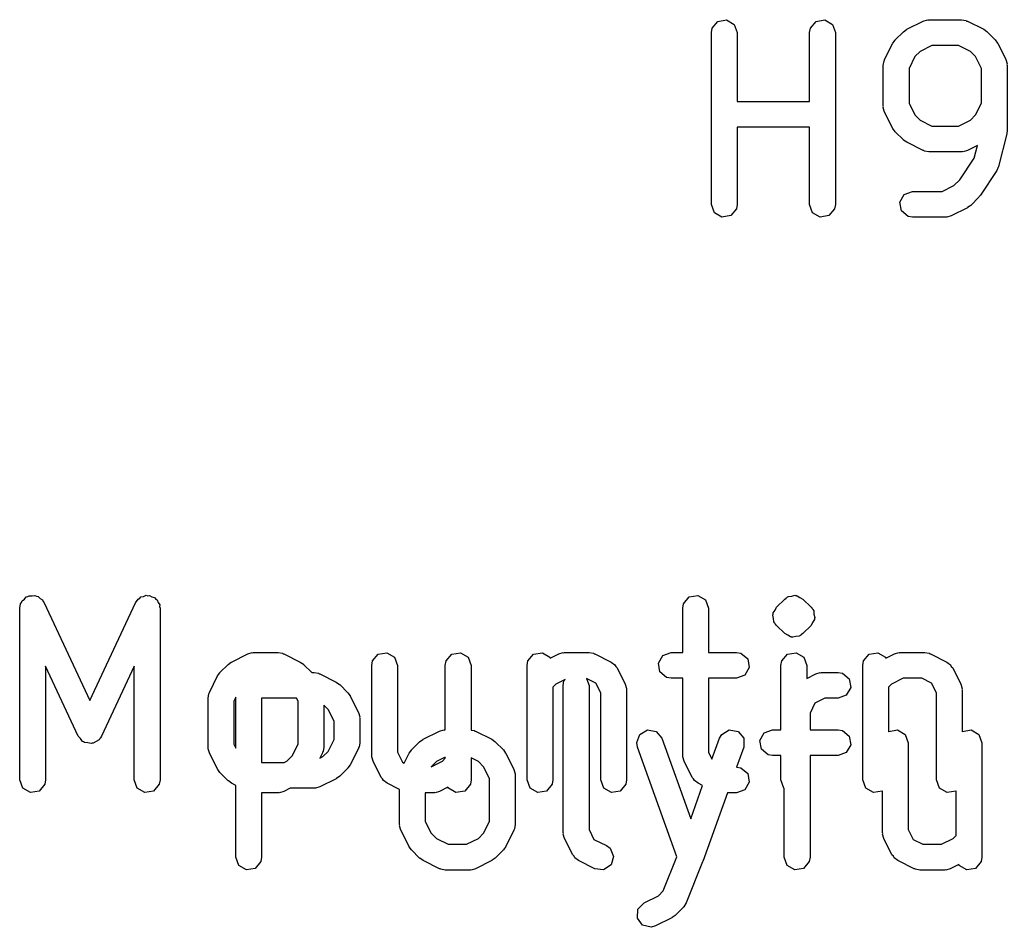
# Model space of a CAD drawing. Extents: x 0.58 to 7.69, y -5 to -0.56.
# Drawn here: x 6.4228 to 6.649, y -1.0891 to -0.8811 of the extents above; entities that cross this region are included whole.
import ezdxf

# ---------------------------------------------------------------- set-up
doc = ezdxf.new("R2010")
doc.units = 0
doc.header["$MEASUREMENT"] = 0
doc.layers.add('BLACK', color=7, linetype='CONTINUOUS')

msp = doc.modelspace()

# ---------------------------------------------------------------- linework, layer by layer
at = {"layer": 'BLACK', "linetype": 'CONTINUOUS'}
for p, q in [((6.5814, -0.883038), (6.5827, -0.881491)), ((6.5827, -0.881491), (6.58469, -0.88114)), ((6.58469, -0.88114), (6.58644, -0.88215)), ((6.6039, -0.883038), (6.6052, -0.881491)), ((6.6052, -0.881491), (6.60719, -0.88114)), ((6.60719, -0.88114), (6.60894, -0.88215)), ((6.62598, -0.883282), (6.62973, -0.881407)), ((6.62973, -0.881407), (6.63071, -0.881115)), ((6.63071, -0.881115), (6.63088, -0.881156)), ((6.63088, -0.881156), (6.63105, -0.881095)), ((6.63105, -0.881095), (6.63855, -0.881095)), ((6.63855, -0.881095), (6.63956, -0.881273)), ((6.63956, -0.881273), (6.63969, -0.881387)), ((6.63969, -0.881387), (6.63987, -0.881407)), ((6.63987, -0.881407), (6.64362, -0.883282)), ((6.58122, -0.884048), (6.5814, -0.883038)), ((6.58122, -0.923418), (6.58122, -0.884048)), ((6.58644, -0.88215), (6.58713, -0.884048)), ((6.58713, -0.884048), (6.58713, -0.899843)), ((6.60372, -0.884048), (6.6039, -0.883038)), ((6.60372, -0.899843), (6.60372, -0.884048)), ((6.60894, -0.88215), (6.60963, -0.884048)), ((6.60963, -0.884048), (6.60963, -0.923418)), ((6.62333, -0.88571), (6.62521, -0.883835)), ((6.62521, -0.883835), (6.62593, -0.883329)), ((6.62593, -0.883329), (6.62598, -0.883282)), ((6.64362, -0.883282), (6.64432, -0.883808)), ((6.64432, -0.883808), (6.64438, -0.883835)), ((6.64438, -0.883835), (6.64626, -0.88571)), ((6.62091, -0.890227), (6.62278, -0.886477)), ((6.62278, -0.886477), (6.62331, -0.885768)), ((6.62331, -0.885768), (6.62333, -0.88571)), ((6.64626, -0.88571), (6.64676, -0.886433)), ((6.64676, -0.886433), (6.64681, -0.886477)), ((6.64681, -0.886477), (6.64869, -0.890227)), ((6.62905, -0.888349), (6.62785, -0.889547)), ((6.63174, -0.887001), (6.62905, -0.888349)), ((6.63785, -0.887001), (6.63174, -0.887001)), ((6.64055, -0.888349), (6.63785, -0.887001)), ((6.64174, -0.889547), (6.64055, -0.888349)), ((6.62059, -0.891547), (6.62077, -0.890537)), ((6.62077, -0.890537), (6.62089, -0.890402)), ((6.62089, -0.890402), (6.62091, -0.890227)), ((6.62785, -0.889547), (6.6265, -0.892244)), ((6.64309, -0.892244), (6.64174, -0.889547)), ((6.64869, -0.890227), (6.64898, -0.891209)), ((6.62059, -0.900921), (6.62059, -0.891547)), ((6.6265, -0.892244), (6.6265, -0.900224)), ((6.64309, -0.900224), (6.64309, -0.892244)), ((6.64898, -0.891209), (6.64894, -0.891381)), ((6.64894, -0.891381), (6.649, -0.891547)), ((6.649, -0.891547), (6.649, -0.906545)), ((6.58713, -0.899843), (6.60372, -0.899843)), ((6.6265, -0.900224), (6.62785, -0.902921)), ((6.64174, -0.902921), (6.64309, -0.900224)), ((6.62065, -0.901087), (6.62059, -0.900921)), ((6.62061, -0.901258), (6.62065, -0.901087)), ((6.62091, -0.902241), (6.62061, -0.901258)), ((6.62278, -0.905991), (6.62091, -0.902241)), ((6.62785, -0.902921), (6.62905, -0.904118)), ((6.62905, -0.904118), (6.63174, -0.905467)), ((6.63785, -0.905467), (6.64055, -0.904118)), ((6.64055, -0.904118), (6.64174, -0.902921)), ((6.60372, -0.905748), (6.58713, -0.905748)), ((6.58713, -0.905748), (6.58713, -0.923418)), ((6.60372, -0.923418), (6.60372, -0.905748)), ((6.62283, -0.906035), (6.62278, -0.905991)), ((6.62333, -0.906758), (6.62283, -0.906035)), ((6.62521, -0.908633), (6.62333, -0.906758)), ((6.63174, -0.905467), (6.63785, -0.905467)), ((6.649, -0.906545), (6.64889, -0.907126)), ((6.62527, -0.90866), (6.62521, -0.908633)), ((6.62598, -0.909186), (6.62527, -0.90866)), ((6.62973, -0.911061), (6.62598, -0.909186)), ((6.64891, -0.907261), (6.64703, -0.91476)), ((6.64889, -0.907126), (6.64891, -0.907261)), ((6.6299, -0.911081), (6.62973, -0.911061)), ((6.63004, -0.911195), (6.6299, -0.911081)), ((6.63105, -0.911373), (6.63004, -0.911195)), ((6.63855, -0.911373), (6.63105, -0.911373)), ((6.63871, -0.911312), (6.63855, -0.911373)), ((6.63888, -0.911353), (6.63871, -0.911312)), ((6.63987, -0.911061), (6.63888, -0.911353)), ((6.64216, -0.909915), (6.63987, -0.911061)), ((6.64143, -0.912832), (6.64216, -0.909915)), ((6.63813, -0.917787), (6.64143, -0.912832)), ((6.64663, -0.915682), (6.64288, -0.921306)), ((6.64703, -0.91476), (6.64663, -0.915666)), ((6.64663, -0.915666), (6.64663, -0.915682)), ((6.6368, -0.919117), (6.63813, -0.917787)), ((6.6254, -0.921156), (6.6273, -0.920465)), ((6.6273, -0.920465), (6.6341, -0.920465)), ((6.6341, -0.920465), (6.6368, -0.919117)), ((6.62439, -0.922905), (6.6254, -0.921156)), ((6.64251, -0.921756), (6.64063, -0.923631)), ((6.64257, -0.921632), (6.64251, -0.921756)), ((6.64288, -0.921306), (6.64257, -0.921632)), ((6.58192, -0.925316), (6.58122, -0.923418)), ((6.58695, -0.924428), (6.58565, -0.925975)), ((6.58713, -0.923418), (6.58695, -0.924428)), ((6.60441, -0.925316), (6.60372, -0.923418)), ((6.60945, -0.924428), (6.60815, -0.925975)), ((6.60963, -0.923418), (6.60945, -0.924428)), ((6.62474, -0.924894), (6.62439, -0.922905)), ((6.62629, -0.926193), (6.62474, -0.924894)), ((6.63987, -0.924184), (6.63612, -0.926059)), ((6.63991, -0.924138), (6.63987, -0.924184)), ((6.64063, -0.923631), (6.63991, -0.924138)), ((6.58366, -0.926326), (6.58192, -0.925316)), ((6.58565, -0.925975), (6.58366, -0.926326)), ((6.60616, -0.926326), (6.60441, -0.925316)), ((6.60815, -0.925975), (6.60616, -0.926326)), ((6.6273, -0.926371), (6.62629, -0.926193)), ((6.6348, -0.926371), (6.6273, -0.926371)), ((6.63496, -0.92631), (6.6348, -0.926371)), ((6.63513, -0.926351), (6.63496, -0.92631)), ((6.63612, -0.926059), (6.63513, -0.926351)), ((6.42428, -1.01338), (6.42467, -1.01331)), ((6.42467, -1.01331), (6.42499, -1.01309)), ((6.42499, -1.01309), (6.42564, -1.01314)), ((6.42564, -1.01314), (6.42627, -1.01303)), ((6.42627, -1.01303), (6.42661, -1.01323)), ((6.42661, -1.01323), (6.42701, -1.01326)), ((6.42701, -1.01326), (6.42746, -1.01372)), ((6.45053, -1.01338), (6.45116, -1.01327)), ((6.45116, -1.01327), (6.45175, -1.013)), ((6.45175, -1.013), (6.45213, -1.0131)), ((6.45213, -1.0131), (6.45252, -1.01303)), ((6.45252, -1.01303), (6.45308, -1.01335)), ((6.57614, -1.01338), (6.57813, -1.01303)), ((6.57813, -1.01303), (6.57988, -1.01404)), ((6.59871, -1.01337), (6.59886, -1.01326)), ((6.59886, -1.01326), (6.59963, -1.01319)), ((6.59963, -1.01319), (6.60037, -1.013)), ((6.60037, -1.013), (6.60049, -1.01305)), ((6.60049, -1.01305), (6.60063, -1.01303)), ((6.60063, -1.01303), (6.60074, -1.0131)), ((6.60074, -1.0131), (6.60088, -1.01309)), ((6.60088, -1.01309), (6.60151, -1.01353)), ((6.42281, -1.01594), (6.42298, -1.01493)), ((6.42298, -1.01493), (6.42324, -1.01463)), ((6.42324, -1.01463), (6.42334, -1.01424)), ((6.42334, -1.01424), (6.42387, -1.01387)), ((6.42387, -1.01387), (6.42428, -1.01338)), ((6.42746, -1.01372), (6.42802, -1.01404)), ((6.42802, -1.01404), (6.42816, -1.01441)), ((6.42816, -1.01441), (6.42843, -1.01469)), ((6.42843, -1.01469), (6.43888, -1.03708)), ((6.43888, -1.03708), (6.44933, -1.01469)), ((6.44933, -1.01469), (6.44992, -1.01385)), ((6.44992, -1.01385), (6.45028, -1.01368)), ((6.45028, -1.01368), (6.45053, -1.01338)), ((6.45308, -1.01335), (6.4537, -1.01352)), ((6.4537, -1.01352), (6.45393, -1.01384)), ((6.45393, -1.01384), (6.45427, -1.01404)), ((6.45427, -1.01404), (6.45449, -1.01465)), ((6.45449, -1.01465), (6.45486, -1.01517)), ((6.45486, -1.01517), (6.45482, -1.01557)), ((6.45482, -1.01557), (6.45496, -1.01594)), ((6.57466, -1.01594), (6.57484, -1.01493)), ((6.57484, -1.01493), (6.57614, -1.01338)), ((6.57988, -1.01404), (6.58057, -1.01594)), ((6.59615, -1.01572), (6.59802, -1.01385)), ((6.59802, -1.01385), (6.59834, -1.01363)), ((6.59834, -1.01363), (6.59842, -1.01352)), ((6.59842, -1.01352), (6.59855, -1.01348)), ((6.59855, -1.01348), (6.59864, -1.01338)), ((6.59855, -1.01348), (6.59855, -1.01348)), ((6.59864, -1.01338), (6.59871, -1.01337)), ((6.60151, -1.01353), (6.6022, -1.01385)), ((6.6022, -1.01385), (6.60408, -1.01572)), ((6.42281, -1.05531), (6.42281, -1.01594)), ((6.45496, -1.01594), (6.45496, -1.05531)), ((6.57466, -1.02611), (6.57466, -1.01594)), ((6.58057, -1.01594), (6.58057, -1.02611)), ((6.5953, -1.01756), (6.59541, -1.01731)), ((6.59549, -1.0183), (6.5953, -1.01756)), ((6.59539, -1.01705), (6.59583, -1.01642)), ((6.59541, -1.01731), (6.59539, -1.01705)), ((6.59583, -1.01642), (6.59615, -1.01572)), ((6.60408, -1.01572), (6.6043, -1.01604)), ((6.6043, -1.01604), (6.60441, -1.01612)), ((6.60441, -1.01612), (6.60444, -1.01625)), ((6.60444, -1.01625), (6.60466, -1.01656)), ((6.60466, -1.01656), (6.60473, -1.01733)), ((6.60473, -1.01733), (6.60493, -1.01807)), ((6.59556, -1.01906), (6.59549, -1.0183)), ((6.59578, -1.01938), (6.59556, -1.01906)), ((6.59582, -1.01951), (6.59578, -1.01938)), ((6.59593, -1.01958), (6.59582, -1.01951)), ((6.59615, -1.0199), (6.59593, -1.01958)), ((6.59802, -1.02178), (6.59615, -1.0199)), ((6.60408, -1.0199), (6.6022, -1.02178)), ((6.6044, -1.01921), (6.60408, -1.0199)), ((6.60484, -1.01858), (6.6044, -1.01921)), ((6.60493, -1.01807), (6.60482, -1.01831)), ((6.60482, -1.01831), (6.60484, -1.01858)), ((6.59872, -1.0221), (6.59802, -1.02178)), ((6.59935, -1.02254), (6.59872, -1.0221)), ((6.60136, -1.02236), (6.6006, -1.02243)), ((6.60151, -1.02226), (6.60136, -1.02236)), ((6.60159, -1.02224), (6.60151, -1.02226)), ((6.60167, -1.02214), (6.60159, -1.02224)), ((6.60168, -1.02214), (6.60167, -1.02214)), ((6.60181, -1.02211), (6.60168, -1.02214)), ((6.60188, -1.022), (6.60181, -1.02211)), ((6.6022, -1.02178), (6.60188, -1.022)), ((6.59948, -1.02253), (6.59935, -1.02254)), ((6.5996, -1.0226), (6.59948, -1.02253)), ((6.59973, -1.02257), (6.5996, -1.0226)), ((6.59986, -1.02263), (6.59973, -1.02257)), ((6.6006, -1.02243), (6.59986, -1.02263)), ((6.47131, -1.02829), (6.47506, -1.02642)), ((6.47506, -1.02642), (6.47604, -1.02613)), ((6.47604, -1.02613), (6.47621, -1.02617)), ((6.47621, -1.02617), (6.47638, -1.02611)), ((6.47638, -1.02611), (6.482, -1.02611)), ((6.482, -1.02611), (6.48301, -1.02629)), ((6.48301, -1.02629), (6.48315, -1.0264)), ((6.48315, -1.0264), (6.48332, -1.02642)), ((6.48332, -1.02642), (6.48707, -1.02829)), ((6.5036, -1.02805), (6.5049, -1.0265)), ((6.5049, -1.0265), (6.50689, -1.02615)), ((6.50689, -1.02615), (6.50864, -1.02716)), ((6.52047, -1.02805), (6.52177, -1.0265)), ((6.52177, -1.0265), (6.52376, -1.02615)), ((6.52376, -1.02615), (6.52551, -1.02716)), ((6.53922, -1.02805), (6.54052, -1.0265)), ((6.54052, -1.0265), (6.54251, -1.02615)), ((6.54251, -1.02615), (6.54426, -1.02716)), ((6.54434, -1.0274), (6.5463, -1.02642)), ((6.5463, -1.02642), (6.54728, -1.02613)), ((6.54728, -1.02613), (6.54745, -1.02617)), ((6.54745, -1.02617), (6.54762, -1.02611)), ((6.54762, -1.02611), (6.55324, -1.02611)), ((6.55324, -1.02611), (6.55425, -1.02629)), ((6.55425, -1.02629), (6.55439, -1.0264)), ((6.55439, -1.0264), (6.55456, -1.02642)), ((6.55456, -1.02642), (6.55831, -1.02829)), ((6.56908, -1.02855), (6.57009, -1.0268)), ((6.57009, -1.0268), (6.57199, -1.02611)), ((6.57199, -1.02611), (6.57466, -1.02611)), ((6.58057, -1.02611), (6.58699, -1.02611)), ((6.58699, -1.02611), (6.588, -1.02629)), ((6.588, -1.02629), (6.58955, -1.02758)), ((6.59734, -1.02805), (6.59864, -1.0265)), ((6.59864, -1.0265), (6.60063, -1.02615)), ((6.60063, -1.02615), (6.60237, -1.02716)), ((6.61609, -1.02805), (6.61738, -1.0265)), ((6.61738, -1.0265), (6.61937, -1.02615)), ((6.61937, -1.02615), (6.62112, -1.02716)), ((6.62121, -1.0274), (6.62316, -1.02642)), ((6.62316, -1.02642), (6.62415, -1.02613)), ((6.62415, -1.02613), (6.62432, -1.02617)), ((6.62432, -1.02617), (6.62448, -1.02611)), ((6.62448, -1.02611), (6.63011, -1.02611)), ((6.63011, -1.02611), (6.63112, -1.02629)), ((6.63112, -1.02629), (6.63125, -1.0264)), ((6.63125, -1.0264), (6.63143, -1.02642)), ((6.63143, -1.02642), (6.63518, -1.02829)), ((6.46867, -1.03072), (6.47054, -1.02885)), ((6.47054, -1.02885), (6.47126, -1.02834)), ((6.47126, -1.02834), (6.47131, -1.02829)), ((6.48707, -1.02829), (6.48778, -1.02882)), ((6.48778, -1.02882), (6.48784, -1.02885)), ((6.48784, -1.02885), (6.48969, -1.0307)), ((6.50342, -1.02906), (6.5036, -1.02805)), ((6.50342, -1.04968), (6.50342, -1.02906)), ((6.50864, -1.02716), (6.50933, -1.02906)), ((6.50933, -1.02906), (6.50933, -1.04899)), ((6.52029, -1.02906), (6.52047, -1.02805)), ((6.52029, -1.04382), (6.52029, -1.02906)), ((6.52551, -1.02716), (6.5262, -1.02906)), ((6.5262, -1.02906), (6.5262, -1.04388)), ((6.53904, -1.02906), (6.53922, -1.02805)), ((6.53904, -1.05531), (6.53904, -1.02906)), ((6.54426, -1.02716), (6.54434, -1.0274)), ((6.55831, -1.02829), (6.55914, -1.02891)), ((6.55914, -1.02891), (6.55931, -1.02931)), ((6.56943, -1.03054), (6.56908, -1.02855)), ((6.58955, -1.02758), (6.5899, -1.02957)), ((6.59716, -1.02906), (6.59734, -1.02805)), ((6.59716, -1.04382), (6.59716, -1.02906)), ((6.60237, -1.02716), (6.60307, -1.02906)), ((6.60307, -1.02906), (6.60307, -1.03206)), ((6.61591, -1.02906), (6.61609, -1.02805)), ((6.61591, -1.05531), (6.61591, -1.02906)), ((6.62112, -1.02716), (6.62121, -1.0274)), ((6.63518, -1.02829), (6.636, -1.02891)), ((6.636, -1.02891), (6.63618, -1.02931)), ((6.43621, -1.04531), (6.42871, -1.02925)), ((6.42871, -1.02925), (6.42871, -1.05531)), ((6.44905, -1.02925), (6.44156, -1.04531)), ((6.44905, -1.05531), (6.44905, -1.02925)), ((6.46811, -1.03149), (6.46864, -1.03078)), ((6.46864, -1.03078), (6.46867, -1.03072)), ((6.48969, -1.0307), (6.49025, -1.0307)), ((6.49025, -1.0307), (6.49126, -1.03088)), ((6.49126, -1.03088), (6.4914, -1.03099)), ((6.4914, -1.03099), (6.49157, -1.03101)), ((6.49157, -1.03101), (6.49532, -1.03289)), ((6.55931, -1.02931), (6.55963, -1.02962)), ((6.55963, -1.02962), (6.56151, -1.03336)), ((6.57098, -1.03184), (6.56943, -1.03054)), ((6.58889, -1.03132), (6.58699, -1.03201)), ((6.5899, -1.02957), (6.58889, -1.03132)), ((6.60307, -1.03206), (6.60517, -1.03101)), ((6.60517, -1.03101), (6.60615, -1.03072)), ((6.60615, -1.03072), (6.60632, -1.03076)), ((6.60632, -1.03076), (6.60649, -1.0307)), ((6.60649, -1.0307), (6.61024, -1.0307)), ((6.61024, -1.0307), (6.61125, -1.03088)), ((6.61125, -1.03088), (6.61279, -1.03218)), ((6.63618, -1.02931), (6.6365, -1.02962)), ((6.6365, -1.02962), (6.63837, -1.03336)), ((6.46624, -1.03524), (6.46811, -1.03149)), ((6.49532, -1.03289), (6.49603, -1.03341)), ((6.49603, -1.03341), (6.49609, -1.03344)), ((6.49609, -1.03344), (6.49796, -1.03532)), ((6.54562, -1.03336), (6.54495, -1.03403)), ((6.54777, -1.03229), (6.54562, -1.03336)), ((6.54729, -1.03365), (6.54747, -1.03264)), ((6.54729, -1.0674), (6.54729, -1.03365)), ((6.54747, -1.03264), (6.54777, -1.03229)), ((6.55479, -1.03314), (6.55261, -1.03205)), ((6.55261, -1.03205), (6.5532, -1.03365)), ((6.5532, -1.03365), (6.5532, -1.0667)), ((6.55591, -1.03538), (6.55479, -1.03314)), ((6.56151, -1.03336), (6.5618, -1.03435)), ((6.57199, -1.03201), (6.57098, -1.03184)), ((6.57466, -1.03201), (6.57199, -1.03201)), ((6.57466, -1.04968), (6.57466, -1.03201)), ((6.58699, -1.03201), (6.58057, -1.03201)), ((6.58057, -1.03201), (6.58057, -1.04899)), ((6.61279, -1.03218), (6.61314, -1.03417)), ((6.62248, -1.03336), (6.62181, -1.03403)), ((6.62518, -1.03201), (6.62248, -1.03336)), ((6.62941, -1.03201), (6.62518, -1.03201)), ((6.63166, -1.03314), (6.62941, -1.03201)), ((6.63278, -1.03538), (6.63166, -1.03314)), ((6.63837, -1.03336), (6.63867, -1.03435)), ((6.46593, -1.03656), (6.4661, -1.03555)), ((6.4661, -1.03555), (6.46622, -1.03541)), ((6.46622, -1.03541), (6.46624, -1.03524)), ((6.49796, -1.03532), (6.49847, -1.03604)), ((6.54495, -1.03403), (6.54495, -1.05531)), ((6.55591, -1.05531), (6.55591, -1.03538)), ((6.5618, -1.03435), (6.56176, -1.03452)), ((6.56176, -1.03452), (6.56182, -1.03469)), ((6.56182, -1.03469), (6.56182, -1.05531)), ((6.61213, -1.03592), (6.61024, -1.03661)), ((6.61314, -1.03417), (6.61213, -1.03592)), ((6.62181, -1.03403), (6.62181, -1.0443)), ((6.63278, -1.05531), (6.63278, -1.03538)), ((6.63867, -1.03435), (6.63863, -1.03452)), ((6.63863, -1.03452), (6.63869, -1.03469)), ((6.63869, -1.03469), (6.63869, -1.0443)), ((6.46593, -1.04781), (6.46593, -1.03656)), ((6.4723, -1.03632), (6.47183, -1.03726)), ((6.47183, -1.03726), (6.47183, -1.04711)), ((6.4723, -1.04805), (6.4723, -1.03632)), ((6.48622, -1.03661), (6.47821, -1.03661)), ((6.47821, -1.03661), (6.47821, -1.05132)), ((6.48655, -1.03726), (6.48622, -1.03661)), ((6.48655, -1.04711), (6.48655, -1.03726)), ((6.49345, -1.03915), (6.49245, -1.03816)), ((6.49245, -1.03816), (6.49245, -1.04781)), ((6.49847, -1.03604), (6.49852, -1.03608)), ((6.49852, -1.03608), (6.50039, -1.03983)), ((6.60494, -1.03773), (6.60382, -1.03998)), ((6.60718, -1.03661), (6.60494, -1.03773)), ((6.61024, -1.03661), (6.60718, -1.03661)), ((6.4948, -1.04185), (6.49345, -1.03915)), ((6.50039, -1.03983), (6.50068, -1.04082)), ((6.60382, -1.03998), (6.60382, -1.04382)), ((6.4948, -1.04608), (6.4948, -1.04185)), ((6.50068, -1.04082), (6.50064, -1.04099)), ((6.50064, -1.04099), (6.5007, -1.04115)), ((6.5007, -1.04115), (6.5007, -1.04678)), ((6.51518, -1.04601), (6.51893, -1.04414)), ((6.51893, -1.04414), (6.51991, -1.04384)), ((6.51991, -1.04384), (6.52008, -1.04389)), ((6.52008, -1.04389), (6.52025, -1.04382)), ((6.52025, -1.04382), (6.52029, -1.04382)), ((6.5262, -1.04388), (6.52688, -1.044)), ((6.52688, -1.044), (6.52702, -1.04412)), ((6.52702, -1.04412), (6.52719, -1.04414)), ((6.52719, -1.04414), (6.53094, -1.04601)), ((6.56416, -1.04676), (6.56487, -1.04487)), ((6.56487, -1.04487), (6.56662, -1.04387)), ((6.56662, -1.04387), (6.56861, -1.04423)), ((6.56861, -1.04423), (6.5699, -1.04578)), ((6.58308, -1.04578), (6.58359, -1.04489)), ((6.58359, -1.04489), (6.58533, -1.04387)), ((6.58533, -1.04387), (6.58733, -1.04421)), ((6.58733, -1.04421), (6.58863, -1.04575)), ((6.59233, -1.04626), (6.59334, -1.04452)), ((6.59334, -1.04452), (6.59524, -1.04382)), ((6.59524, -1.04382), (6.59716, -1.04382)), ((6.60382, -1.04382), (6.61024, -1.04382)), ((6.61024, -1.04382), (6.61125, -1.044)), ((6.61125, -1.044), (6.61279, -1.0453)), ((6.62181, -1.0443), (6.62188, -1.04422)), ((6.62188, -1.04422), (6.62387, -1.04387)), ((6.62387, -1.04387), (6.62562, -1.04488)), ((6.62562, -1.04488), (6.62631, -1.04678)), ((6.63869, -1.0443), (6.63876, -1.04422)), ((6.63876, -1.04422), (6.64075, -1.04387)), ((6.64075, -1.04387), (6.64249, -1.04488)), ((6.64249, -1.04488), (6.64319, -1.04678)), ((6.43675, -1.04585), (6.43621, -1.04531)), ((6.43719, -1.04648), (6.43675, -1.04585)), ((6.43745, -1.04655), (6.43719, -1.04648)), ((6.43764, -1.04674), (6.43745, -1.04655)), ((6.4384, -1.0468), (6.43764, -1.04674)), ((6.43914, -1.047), (6.4384, -1.0468)), ((6.43938, -1.04689), (6.43914, -1.047)), ((6.43965, -1.04691), (6.43938, -1.04689)), ((6.44028, -1.04647), (6.43965, -1.04691)), ((6.44097, -1.04615), (6.44028, -1.04647)), ((6.44119, -1.04583), (6.44097, -1.04615)), ((6.4413, -1.04575), (6.44119, -1.04583)), ((6.44134, -1.04563), (6.4413, -1.04575)), ((6.44156, -1.04531), (6.44134, -1.04563)), ((6.47183, -1.04711), (6.4723, -1.04805)), ((6.4852, -1.04981), (6.48655, -1.04711)), ((6.49345, -1.04878), (6.4948, -1.04608)), ((6.5007, -1.04678), (6.50052, -1.04779)), ((6.51254, -1.04844), (6.51441, -1.04656)), ((6.51441, -1.04656), (6.51513, -1.04606)), ((6.51513, -1.04606), (6.51518, -1.04601)), ((6.53094, -1.04601), (6.53165, -1.04654)), ((6.53165, -1.04654), (6.53171, -1.04656)), ((6.53171, -1.04656), (6.53358, -1.04844)), ((6.56434, -1.04777), (6.56416, -1.04676)), ((6.5699, -1.04578), (6.57649, -1.06425)), ((6.58137, -1.05059), (6.58308, -1.04578)), ((6.58863, -1.04575), (6.58864, -1.04777)), ((6.59268, -1.04825), (6.59233, -1.04626)), ((6.61279, -1.0453), (6.61314, -1.04729)), ((6.62631, -1.04678), (6.62631, -1.0667)), ((6.64319, -1.04678), (6.64319, -1.07302)), ((6.46599, -1.04797), (6.46593, -1.04781)), ((6.46595, -1.04815), (6.46599, -1.04797)), ((6.46624, -1.04913), (6.46595, -1.04815)), ((6.46811, -1.05288), (6.46624, -1.04913)), ((6.49214, -1.04913), (6.49154, -1.05033)), ((6.49216, -1.04895), (6.49214, -1.04913)), ((6.49228, -1.04882), (6.49216, -1.04895)), ((6.49225, -1.04998), (6.49345, -1.04878)), ((6.49245, -1.04781), (6.49228, -1.04882)), ((6.50039, -1.0481), (6.49852, -1.05185)), ((6.50041, -1.04792), (6.50039, -1.0481)), ((6.50052, -1.04779), (6.50041, -1.04792)), ((6.50933, -1.04899), (6.51045, -1.05123)), ((6.51087, -1.05144), (6.51198, -1.04921)), ((6.51198, -1.04921), (6.51251, -1.0485)), ((6.51251, -1.0485), (6.51254, -1.04844)), ((6.53358, -1.04844), (6.53409, -1.04916)), ((6.53409, -1.04916), (6.53414, -1.04921)), ((6.53414, -1.04921), (6.53601, -1.05296)), ((6.57333, -1.07297), (6.56434, -1.04777)), ((6.58057, -1.04899), (6.58137, -1.05059)), ((6.58864, -1.04777), (6.58701, -1.05236)), ((6.59423, -1.04955), (6.59268, -1.04825)), ((6.61213, -1.04904), (6.61024, -1.04973)), ((6.61314, -1.04729), (6.61213, -1.04904)), ((6.47821, -1.05132), (6.48337, -1.05132)), ((6.48337, -1.05132), (6.484, -1.05101)), ((6.484, -1.05101), (6.4852, -1.04981)), ((6.49154, -1.05033), (6.49225, -1.04998)), ((6.50348, -1.04985), (6.50342, -1.04968)), ((6.50344, -1.05002), (6.50348, -1.04985)), ((6.50373, -1.051), (6.50344, -1.05002)), ((6.50561, -1.05475), (6.50373, -1.051)), ((6.51045, -1.05123), (6.51087, -1.05144)), ((6.51704, -1.0523), (6.51962, -1.05101)), ((6.51825, -1.05108), (6.51705, -1.05228)), ((6.52029, -1.05006), (6.51825, -1.05108)), ((6.51962, -1.05101), (6.52029, -1.05034)), ((6.52029, -1.05034), (6.52029, -1.05006)), ((6.52787, -1.05108), (6.5262, -1.05024)), ((6.5262, -1.05024), (6.5262, -1.05531)), ((6.52907, -1.05228), (6.52787, -1.05108)), ((6.57472, -1.04985), (6.57466, -1.04968)), ((6.57468, -1.05002), (6.57472, -1.04985)), ((6.57497, -1.051), (6.57468, -1.05002)), ((6.57685, -1.05475), (6.57497, -1.051)), ((6.59524, -1.04973), (6.59423, -1.04955)), ((6.59716, -1.04973), (6.59524, -1.04973)), ((6.59716, -1.05531), (6.59716, -1.04973)), ((6.61024, -1.04973), (6.60382, -1.04973)), ((6.60382, -1.04973), (6.60382, -1.07302)), ((6.46816, -1.05292), (6.46811, -1.05288)), ((6.46867, -1.05365), (6.46816, -1.05292)), ((6.47054, -1.05552), (6.46867, -1.05365)), ((6.49796, -1.05262), (6.49609, -1.05449)), ((6.49799, -1.05256), (6.49796, -1.05262)), ((6.49852, -1.05185), (6.49799, -1.05256)), ((6.51705, -1.05228), (6.51704, -1.0523)), ((6.53042, -1.05497), (6.52907, -1.05228)), ((6.53601, -1.05296), (6.5363, -1.05394)), ((6.5363, -1.05394), (6.53626, -1.05411)), ((6.58701, -1.05236), (6.588, -1.05253)), ((6.588, -1.05253), (6.58955, -1.05383)), ((6.58955, -1.05383), (6.5899, -1.05582)), ((6.4235, -1.05721), (6.42281, -1.05531)), ((6.42871, -1.05531), (6.42853, -1.05632)), ((6.44974, -1.05721), (6.44905, -1.05531)), ((6.45496, -1.05531), (6.45478, -1.05632)), ((6.4706, -1.05555), (6.47054, -1.05552)), ((6.47131, -1.05607), (6.4706, -1.05555)), ((6.4723, -1.05657), (6.47131, -1.05607)), ((6.49532, -1.05504), (6.49157, -1.05692)), ((6.49537, -1.055), (6.49532, -1.05504)), ((6.49609, -1.05449), (6.49537, -1.055)), ((6.50593, -1.05506), (6.50561, -1.05475)), ((6.5061, -1.05546), (6.50593, -1.05506)), ((6.50693, -1.05607), (6.5061, -1.05546)), ((6.5098, -1.05751), (6.50693, -1.05607)), ((6.5262, -1.05531), (6.52602, -1.05632)), ((6.53042, -1.06483), (6.53042, -1.05497)), ((6.53626, -1.05411), (6.53632, -1.05428)), ((6.53632, -1.05428), (6.53632, -1.06553)), ((6.53973, -1.05721), (6.53904, -1.05531)), ((6.54495, -1.05531), (6.54477, -1.05632)), ((6.55661, -1.05721), (6.55591, -1.05531)), ((6.56182, -1.05531), (6.56164, -1.05632)), ((6.57717, -1.05506), (6.57685, -1.05475)), ((6.57735, -1.05546), (6.57717, -1.05506)), ((6.57817, -1.05607), (6.57735, -1.05546)), ((6.57922, -1.0566), (6.57817, -1.05607)), ((6.5899, -1.05582), (6.58889, -1.05757)), ((6.59785, -1.05721), (6.59716, -1.05531)), ((6.6166, -1.05721), (6.61591, -1.05531)), ((6.63347, -1.05721), (6.63278, -1.05531)), ((6.42525, -1.05822), (6.4235, -1.05721)), ((6.42724, -1.05787), (6.42525, -1.05822)), ((6.42853, -1.05632), (6.42724, -1.05787)), ((6.45149, -1.05822), (6.44974, -1.05721)), ((6.45348, -1.05787), (6.45149, -1.05822)), ((6.45478, -1.05632), (6.45348, -1.05787)), ((6.4723, -1.07302), (6.4723, -1.05657)), ((6.482, -1.05826), (6.47821, -1.05826)), ((6.47821, -1.05826), (6.47821, -1.07302)), ((6.48217, -1.0582), (6.482, -1.05826)), ((6.48234, -1.05824), (6.48217, -1.0582)), ((6.48332, -1.05795), (6.48234, -1.05824)), ((6.48476, -1.05723), (6.48332, -1.05795)), ((6.49025, -1.05723), (6.48476, -1.05723)), ((6.49042, -1.05717), (6.49025, -1.05723)), ((6.49059, -1.05721), (6.49042, -1.05717)), ((6.49157, -1.05692), (6.49059, -1.05721)), ((6.5098, -1.06553), (6.5098, -1.05751)), ((6.51762, -1.05826), (6.5157, -1.05826)), ((6.5157, -1.05826), (6.5157, -1.06483)), ((6.51779, -1.0582), (6.51762, -1.05826)), ((6.51796, -1.05824), (6.51779, -1.0582)), ((6.51894, -1.05795), (6.51796, -1.05824)), ((6.5209, -1.05697), (6.51894, -1.05795)), ((6.52099, -1.05721), (6.5209, -1.05697)), ((6.52273, -1.05822), (6.52099, -1.05721)), ((6.52472, -1.05787), (6.52273, -1.05822)), ((6.52602, -1.05632), (6.52472, -1.05787)), ((6.54148, -1.05822), (6.53973, -1.05721)), ((6.54347, -1.05787), (6.54148, -1.05822)), ((6.54477, -1.05632), (6.54347, -1.05787)), ((6.55835, -1.05822), (6.55661, -1.05721)), ((6.56034, -1.05787), (6.55835, -1.05822)), ((6.56164, -1.05632), (6.56034, -1.05787)), ((6.57649, -1.06425), (6.57922, -1.0566)), ((6.5849, -1.05826), (6.57927, -1.07402)), ((6.58699, -1.05826), (6.5849, -1.05826)), ((6.58889, -1.05757), (6.58699, -1.05826)), ((6.59791, -1.05724), (6.59785, -1.05721)), ((6.59791, -1.07302), (6.59791, -1.05724)), ((6.61835, -1.05822), (6.6166, -1.05721)), ((6.62034, -1.05787), (6.61835, -1.05822)), ((6.62041, -1.05778), (6.62034, -1.05787)), ((6.62041, -1.0674), (6.62041, -1.05778)), ((6.63522, -1.05822), (6.63347, -1.05721)), ((6.63721, -1.05787), (6.63522, -1.05822)), ((6.63728, -1.05778), (6.63721, -1.05787)), ((6.63728, -1.06805), (6.63728, -1.05778)), ((6.5157, -1.06483), (6.51705, -1.06753)), ((6.52907, -1.06753), (6.53042, -1.06483)), ((6.50986, -1.06569), (6.5098, -1.06553)), ((6.50981, -1.06586), (6.50986, -1.06569)), ((6.51011, -1.06685), (6.50981, -1.06586)), ((6.51198, -1.0706), (6.51011, -1.06685)), ((6.51705, -1.06753), (6.51825, -1.06872)), ((6.52787, -1.06872), (6.52907, -1.06753)), ((6.53601, -1.06685), (6.53414, -1.0706)), ((6.53603, -1.06667), (6.53601, -1.06685)), ((6.53615, -1.06654), (6.53603, -1.06667)), ((6.53632, -1.06553), (6.53615, -1.06654)), ((6.54735, -1.06757), (6.54729, -1.0674)), ((6.54731, -1.06774), (6.54735, -1.06757)), ((6.5532, -1.0667), (6.55432, -1.06895)), ((6.62047, -1.06757), (6.62041, -1.0674)), ((6.62043, -1.06774), (6.62047, -1.06757)), ((6.62631, -1.0667), (6.62744, -1.06895)), ((6.51825, -1.06872), (6.52094, -1.07007)), ((6.52517, -1.07007), (6.52787, -1.06872)), ((6.5476, -1.06872), (6.54731, -1.06774)), ((6.54948, -1.07247), (6.5476, -1.06872)), ((6.55432, -1.06895), (6.55719, -1.07038)), ((6.62072, -1.06872), (6.62043, -1.06774)), ((6.62259, -1.07247), (6.62072, -1.06872)), ((6.62744, -1.06895), (6.62968, -1.07007)), ((6.63391, -1.07007), (6.63661, -1.06872)), ((6.63661, -1.06872), (6.63728, -1.06805)), ((6.51203, -1.07064), (6.51198, -1.0706)), ((6.51254, -1.07136), (6.51203, -1.07064)), ((6.51441, -1.07324), (6.51254, -1.07136)), ((6.52094, -1.07007), (6.52517, -1.07007)), ((6.53358, -1.07136), (6.53171, -1.07324)), ((6.53361, -1.0713), (6.53358, -1.07136)), ((6.53414, -1.0706), (6.53361, -1.0713)), ((6.55719, -1.07038), (6.55801, -1.07099)), ((6.55801, -1.07099), (6.55882, -1.07285)), ((6.62968, -1.07007), (6.63391, -1.07007)), ((6.47299, -1.07492), (6.4723, -1.07302)), ((6.47803, -1.07403), (6.47673, -1.07558)), ((6.47821, -1.07302), (6.47803, -1.07403)), ((6.51447, -1.07326), (6.51441, -1.07324)), ((6.51518, -1.07379), (6.51447, -1.07326)), ((6.51893, -1.07567), (6.51518, -1.07379)), ((6.53094, -1.07379), (6.52719, -1.07567)), ((6.53099, -1.07374), (6.53094, -1.07379)), ((6.53171, -1.07324), (6.53099, -1.07374)), ((6.5498, -1.07277), (6.54948, -1.07247)), ((6.54997, -1.07318), (6.5498, -1.07277)), ((6.5508, -1.07379), (6.54997, -1.07318)), ((6.55455, -1.07567), (6.5508, -1.07379)), ((6.55882, -1.07285), (6.55824, -1.07478)), ((6.57022, -1.08074), (6.57333, -1.07297)), ((6.57923, -1.07412), (6.57548, -1.08349)), ((6.57927, -1.07402), (6.57923, -1.07408)), ((6.57923, -1.07408), (6.57923, -1.07412)), ((6.5986, -1.07492), (6.59791, -1.07302)), ((6.60364, -1.07403), (6.60234, -1.07558)), ((6.60382, -1.07302), (6.60364, -1.07403)), ((6.62291, -1.07277), (6.62259, -1.07247)), ((6.62309, -1.07318), (6.62291, -1.07277)), ((6.62391, -1.07379), (6.62309, -1.07318)), ((6.62766, -1.07567), (6.62391, -1.07379)), ((6.64301, -1.07403), (6.64171, -1.07558)), ((6.64319, -1.07302), (6.64301, -1.07403)), ((6.47474, -1.07593), (6.47299, -1.07492)), ((6.47673, -1.07558), (6.47474, -1.07593)), ((6.5191, -1.07569), (6.51893, -1.07567)), ((6.51924, -1.0758), (6.5191, -1.07569)), ((6.52025, -1.07598), (6.51924, -1.0758)), ((6.52587, -1.07598), (6.52025, -1.07598)), ((6.52604, -1.07592), (6.52587, -1.07598)), ((6.52621, -1.07596), (6.52604, -1.07592)), ((6.52719, -1.07567), (6.52621, -1.07596)), ((6.55655, -1.0759), (6.55455, -1.07567)), ((6.55824, -1.07478), (6.55655, -1.0759)), ((6.60035, -1.07593), (6.5986, -1.07492)), ((6.60234, -1.07558), (6.60035, -1.07593)), ((6.62784, -1.07569), (6.62766, -1.07567)), ((6.62797, -1.0758), (6.62784, -1.07569)), ((6.62898, -1.07598), (6.62797, -1.0758)), ((6.63461, -1.07598), (6.62898, -1.07598)), ((6.63477, -1.07592), (6.63461, -1.07598)), ((6.63495, -1.07596), (6.63477, -1.07592)), ((6.63593, -1.07567), (6.63495, -1.07596)), ((6.63788, -1.07469), (6.63593, -1.07567)), ((6.63797, -1.07492), (6.63788, -1.07469)), ((6.63972, -1.07593), (6.63797, -1.07492)), ((6.64171, -1.07558), (6.63972, -1.07593)), ((6.56912, -1.08185), (6.57022, -1.08074)), ((6.5658, -1.08351), (6.56912, -1.08185)), ((6.56429, -1.08699), (6.56441, -1.08497)), ((6.56441, -1.08497), (6.5658, -1.08351)), ((6.57483, -1.08449), (6.57295, -1.08636)), ((6.57487, -1.08441), (6.57483, -1.08449)), ((6.57494, -1.08437), (6.57487, -1.08441)), ((6.57548, -1.08349), (6.57494, -1.08437)), ((6.56549, -1.08861), (6.56429, -1.08699)), ((6.57219, -1.08691), (6.56844, -1.08879)), ((6.57223, -1.08687), (6.57219, -1.08691)), ((6.57295, -1.08636), (6.57223, -1.08687)), ((6.56745, -1.08908), (6.56549, -1.08861)), ((6.56844, -1.08879), (6.56745, -1.08908))]:
    msp.add_line(p, q, dxfattribs=at)

doc.saveas('drawing.dxf')
